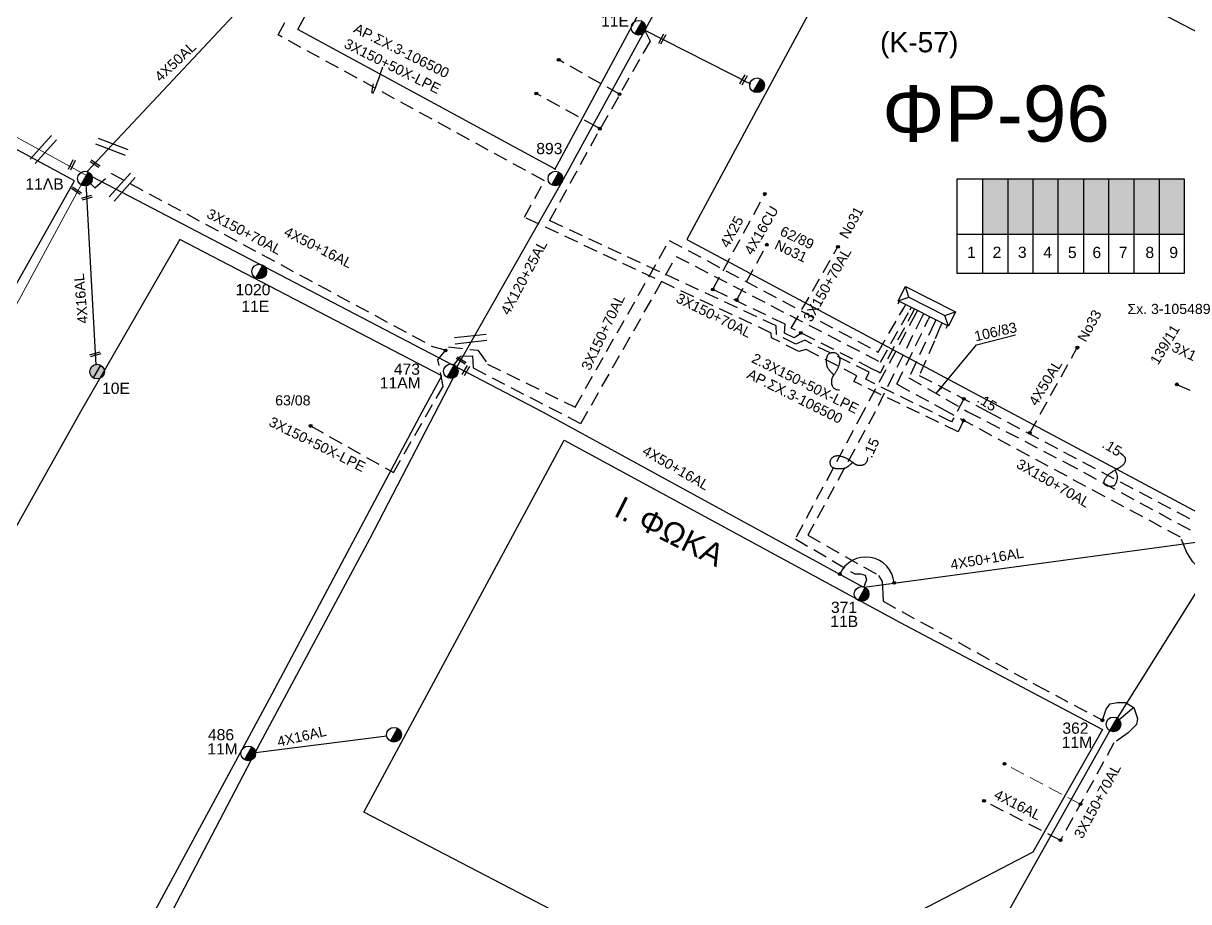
# Model space of a CAD drawing. Header units: millimetres. Extents: x 800 to 1929, y 264 to 786.
# Drawn here: x 1653.4 to 1757.4, y 481.7 to 560 of the extents above; entities that cross this region are included whole.
import ezdxf

# ---------------------------------------------------------------- set-up
doc = ezdxf.new("R2010")
doc.units = ezdxf.units.MM
doc.linetypes.add('DASHED', pattern=[19.05, 12.7, -6.35])
doc.layers.add('Άγνωστα', color=7, linetype='Continuous', lineweight=5)
for name, color, linetype in [('Γέφυρες Εναέριου Δικτύου', 7, 'Continuous'), ('Γυμνά εναέρια ΧΤ (3Φ)   4x16AL', 7, 'Continuous'), ('Γυμνά εναέρια ΧΤ (3Φ)   4x50AL', 7, 'Continuous'), ('Γυμνά εναέρια ΧΤ και ΦΟΠ (3Φ)   3x35+35+16CU', 7, 'Continuous'), ('Γυμνά εναέρια ΧΤ και ΦΟΠ (3Φ)   4x50+16AL', 7, 'Continuous'), ('Επιγραφές - Σχήματα', 7, 'Continuous'), ('Καλώδια ΧΤ   2x6AL', 7, 'DASHED'), ('Καλώδια ΧΤ   3x150+70AL', 7, 'DASHED'), ('Καλώδια ΧΤ   3x150AL+50XLPE', 7, 'DASHED'), ('Μηχανική τομή', 7, 'Continuous'), ('Στύλος Ξύλινος', 7, 'Continuous'), ('Στύλος Ξύλινος @ 1', 7, 'Continuous'), ('Στύλος ΦΜ', 7, 'Continuous'), ('Στύλος ΦΜ @ 1', 7, 'Continuous'), ('Συνδέσεις', 7, 'Continuous'), ('Συνεστραμμένα ΧΤ   3x70+54.6+25 AL', 7, 'SYN_LINE'), ('Συνεστραμμένα ΧΤ   4x120+25 AL', 7, 'SYN_LINE'), ('Τομή', 7, 'Continuous'), ('Υποσταθμός πόλεως', 7, 'Continuous'), ('Υπόβαθρο ΔΕΗ', 7, 'Continuous'), ('Υπόγεια Καλώδια Δικτύου ΧΤ   .15', 7, 'DASHED'), ('Υπόγεια καλώδια Δικτύου ΧΤ και Παρ. ΧΤ - 3X150+70 AL', 7, 'DASHED'), ('Υπόγεια καλώδια Παροχών ΧΤ   4x16AL', 7, 'DASHED'), ('Υπόγεια καλώδια Παροχών ΧΤ   4x16CU', 7, 'DASHED'), ('Υπόγεια καλώδια Παροχών ΧΤ   4x25', 7, 'DASHED'), ('Υπόγεια καλώδια Παροχών ΧΤ   4x50AL', 7, 'DASHED')]:
    doc.layers.add(name, color=color, linetype=linetype)
doc.styles.get("Standard").update_dxf_attribs({"font": 'arial.ttf'})
doc.linetypes.add('SYN_LINE', pattern='A,0.5,-0.0001,["/\\/\\/\\/",Standard,S=0.1,R=0,X=0,Y=-0.05],-0.25', length=0.7501)
doc.dimstyles.new('ISO-25', dxfattribs={"dimtxt": 2.5, "dimasz": 1, "dimexe": 1.25, "dimexo": 0.625, "dimtad": 1, "dimtxsty": 'Standard', "dimcen": 2.5, "dimadec": 0, "dimazin": 0, "dimtfac": 1, "dimtmove": 0, "dimatfit": 3, "dimfxl": 1.25, "dimarcsym": 0})

# ---------------------------------------------------------------- blocks, each defined once
blk = doc.blocks.new('*U37')
at = {"layer": 'Συνδέσεις', "linetype": 'SYN_LINE', "ltscale": 40}
blk.add_hatch(color=256, dxfattribs=at).paths.add_polyline_path([(0.5, -0.01, 1), (-0.5, -0.01, 1)])
at = {"layer": 'Συνδέσεις'}
blk.add_circle((0, -0.01), 0.5, dxfattribs=at)
blk = doc.blocks.new('ΥΠΑΡΧΩΝ ΤΣΙΜΕΝΤΕΝΙΟΣ ΣΤΥΛΟΣ')
at = {"layer": 'Στύλος ΦΜ'}
blk.add_hatch(color=256, dxfattribs=at).paths.add_polyline_path([(-1.29, -2.28, 0.574793), (2.62, 0, 0.268822), (1.3, 2.27)])
blk.add_line((-1.29, -2.28), (1.3, 2.27), dxfattribs=at)
blk.add_circle((0, 0), 2.62, dxfattribs=at)
at = {"layer": 'Στύλος ΦΜ', "flags": 4}
for tag, p in [('ΑΡΙΘΜΟΣ', (-4.68, 8.05)), ('ΤΥΠΟΣ', (-4.91, 3.03))]:
    blk.add_attdef(tag, p, '', height=4, dxfattribs=at)
blk = doc.blocks.new('ΥΠΑΡΧΩΝ ΞΥΛΙΝΟΣ ΣΤΥΛΟΣ')
at = {"layer": 'Στύλος Ξύλινος'}
h = blk.add_hatch(color=7, dxfattribs=at)
h.paths.add_polyline_path([(-2.62, 0, 0.270008), (-1.29, -2.28), (1.3, 2.27, 0.576266)])
h.paths.add_polyline_path([(-1.29, -2.28, 0.574793), (2.62, 0, 0.268822), (1.3, 2.27)])
at = {"layer": 'Στύλος Ξύλινος', "color": 7}
blk.add_line((-1.29, -2.28), (1.3, 2.27), dxfattribs=at)
blk.add_circle((0, 0), 2.62, dxfattribs=at)
at = {"layer": 'Στύλος Ξύλινος', "flags": 4}
for tag, p in [('ΑΡΙΘΜΟΣ', (-4.91, 8.6)), ('ΤΥΠΟΣ', (-4.85, 3.39))]:
    blk.add_attdef(tag, p, '', height=4, dxfattribs=at)
blk = doc.blocks.new('ΤΟΜΗ')
at = {"layer": 'Τομή', "ltscale": 40}
for p, q in [((-5.68, 0), (5.68, 0)), ((5.68, -2.33), (-5.68, -2.33))]:
    blk.add_line(p, q, dxfattribs=at)
blk = doc.blocks.new('ΜΗΧΑΝΙΚΗ ΤΟΜΗ')
at = {"layer": 'Μηχανική τομή', "ltscale": 40}
for p, q in [((-1.89, 0.78), (1.89, 0.78)), ((1.89, 0), (-1.89, 0))]:
    blk.add_line(p, q, dxfattribs=at)
blk = doc.blocks.new('ΥΠΟΣΤΑΘΜΟΣ ΠΟΛΕΩΣ 9 ΑΝΑΧΩΡΗΣΕΩΝ')
at = {"layer": 'Υποσταθμός πόλεως', "ltscale": 40}
for p, q in [((-9.63, -2.82), (-9.63, -4)), ((-7.12, -2.82), (-7.12, -4)), ((-4.84, -2.82), (-4.84, -4)), ((-2.36, -2.82), (-2.36, -4)), ((0.09, -2.82), (0.09, -4)), ((2.55, -2.82), (2.55, -4)), ((5.02, -2.82), (5.02, -4)), ((7.48, -2.82), (7.48, -4)), ((9.61, -2.82), (9.61, -4))]:
    blk.add_line(p, q, dxfattribs=at)
blk.add_lwpolyline([(-10.02, 2.82), (10.02, 2.82), (10.02, -2.82), (-10.02, -2.82)], close=True, dxfattribs=at)
for points in [[(-7.21, 0), (-10.02, 2.82)], [(-10.02, -2.82), (-7.21, 0)], [(-7.21, 0), (7.21, 0)], [(7.21, 0), (10.02, 2.82)], [(10.02, -2.82), (7.21, 0)]]:
    blk.add_lwpolyline(points, dxfattribs=at)
at = {"layer": 'Υποσταθμός πόλεως', "linetype": 'SYN_LINE', "ltscale": 40, "flags": 1}
for tag, p in [('ΜΕΤΑΣΧΗΜΑΤΙΣΜΟΣ', (10.79, 1.71)), ('ΙΣΧΥΣ', (10.77, -1.08)), ('ΑΡΙΘΜΟΣ', (10.89, -3.8))]:
    blk.add_attdef(tag, p, '', height=1.8, dxfattribs=at)

msp = doc.modelspace()

# ---------------------------------------------------------------- hatches: boundary and pattern name
at = {"linetype": 'Continuous', "ltscale": 10}
h = msp.add_hatch(color=2, dxfattribs=at)
h.dxf.hatch_style = 1
h.paths.add_polyline_path([(1741.255, 546.172), (1739.005, 546.172), (1739.005, 541.259), (1741.255, 541.259)])
h = msp.add_hatch(color=151, dxfattribs=at)
h.dxf.hatch_style = 1
h.paths.add_polyline_path([(1743.505, 546.172), (1741.255, 546.172), (1741.255, 541.259), (1743.505, 541.259)])
h = msp.add_hatch(color=27, dxfattribs=at)
h.dxf.hatch_style = 1
h.paths.add_polyline_path([(1745.755, 546.172), (1743.505, 546.172), (1743.505, 541.259), (1745.755, 541.259)])
h = msp.add_hatch(color=1, dxfattribs=at)
h.dxf.hatch_style = 1
h.paths.add_polyline_path([(1748.005, 546.172), (1745.755, 546.172), (1745.755, 541.259), (1748.005, 541.259)])
h = msp.add_hatch(color=6, dxfattribs=at)
h.dxf.hatch_style = 1
h.paths.add_polyline_path([(1750.255, 546.172), (1748.005, 546.172), (1748.005, 541.259), (1750.255, 541.259)])
h = msp.add_hatch(color=85, dxfattribs=at)
h.dxf.hatch_style = 1
h.paths.add_polyline_path([(1752.505, 546.172), (1750.255, 546.172), (1750.255, 541.259), (1752.505, 541.259)])
h = msp.add_hatch(color=173, dxfattribs=at)
h.dxf.hatch_style = 1
h.paths.add_polyline_path([(1754.755, 546.172), (1752.505, 546.172), (1752.505, 541.259), (1754.755, 541.259)])
h = msp.add_hatch(color=133, dxfattribs=at)
h.dxf.hatch_style = 1
h.paths.add_polyline_path([(1757.005, 546.172), (1754.755, 546.172), (1754.755, 541.259), (1757.005, 541.259)])

# ---------------------------------------------------------------- linework, layer by layer
at = {"layer": 'Άγνωστα', "color": 62, "ltscale": 2}
msp.add_lwpolyline([(1640.947, 556.384), (1659.268, 546.382)], dxfattribs=at)
at = {"layer": 'Άγνωστα', "color": 85}
msp.add_lwpolyline([(1642.441, 515.918), (1647.641, 525.424), (1658.613, 545.637)], dxfattribs=at)
at = {"layer": 'Άγνωστα', "color": 2, "linetype": 'DASHED', "ltscale": 0.1}
msp.add_lwpolyline([(1747.738, 490.431), (1740.957, 494.024)], dxfattribs=at)
at = {"layer": 'Γέφυρες Εναέριου Δικτύου'}
msp.add_arc((1728.597, 509.935), 2.533, 4.88322, 156.61048, dxfattribs=at)
at = {"layer": 'Γυμνά εναέρια ΧΤ (3Φ)   4x16AL', "color": 85, "ltscale": 0.1}
msp.add_lwpolyline([(1659.026, 545.79), (1659.922, 529.569)], dxfattribs=at)
at = {"layer": 'Γυμνά εναέρια ΧΤ (3Φ)   4x50AL', "color": 1, "ltscale": 0.1}
msp.add_lwpolyline([(1684.404, 573.618), (1683.917, 573.266), (1659.15, 546.824)], dxfattribs=at)
at = {"layer": 'Γυμνά εναέρια ΧΤ και ΦΟΠ (3Φ)   3x35+35+16CU', "linetype": 'Continuous', "ltscale": 80}
for points in [[(1736.755, 537.738), (1736.755, 546.172), (1757.005, 546.172), (1757.005, 537.738), (1736.755, 537.738)], [(1739.005, 546.172), (1739.005, 537.738)], [(1741.255, 546.172), (1741.255, 537.738)], [(1743.505, 546.172), (1743.505, 537.738)], [(1745.755, 537.738), (1745.755, 546.172)], [(1748.005, 546.172), (1748.005, 537.738)], [(1750.255, 546.172), (1750.255, 537.738)], [(1752.505, 546.172), (1752.505, 537.738)], [(1754.755, 546.172), (1754.755, 537.738)], [(1736.755, 541.259), (1757.005, 541.259)]]:
    msp.add_lwpolyline(points, dxfattribs=at)
at = {"layer": 'Γυμνά εναέρια ΧΤ και ΦΟΠ (3Φ)   4x50+16AL', "color": 151}
for points in [[(1659.563, 546.393), (1699.757, 525.424), (1710.05, 519.798), (1728.319, 509.822)], [(1728.451, 509.788), (1760.034, 514.068)]]:
    msp.add_lwpolyline(points, dxfattribs=at)
at = {"layer": 'Επιγραφές - Σχήματα'}
for points in [[(1725.75, 528.681), (1725.672, 528.761), (1725.608, 528.828), (1725.554, 528.883), (1725.511, 528.93), (1725.474, 528.97), (1725.443, 529.004), (1725.416, 529.036), (1725.39, 529.066), (1725.365, 529.096), (1725.339, 529.127), (1725.314, 529.159), (1725.289, 529.192), (1725.266, 529.225), (1725.243, 529.259), (1725.222, 529.294), (1725.203, 529.33), (1725.186, 529.367), (1725.171, 529.404), (1725.157, 529.443), (1725.145, 529.483), (1725.135, 529.525), (1725.126, 529.568), (1725.118, 529.613), (1725.111, 529.661), (1725.105, 529.71), (1725.1, 529.761), (1725.096, 529.813), (1725.093, 529.865), (1725.091, 529.918), (1725.09, 529.97), (1725.091, 530.02), (1725.094, 530.069), (1725.097, 530.116), (1725.103, 530.161), (1725.11, 530.203), (1725.118, 530.244), (1725.128, 530.283), (1725.139, 530.321), (1725.151, 530.358), (1725.165, 530.394), (1725.179, 530.428), (1725.196, 530.462), (1725.214, 530.494), (1725.234, 530.524), (1725.257, 530.553), (1725.281, 530.579), (1725.309, 530.603), (1725.34, 530.625), (1725.374, 530.643), (1725.41, 530.659), (1725.449, 530.672), (1725.49, 530.682), (1725.532, 530.69), (1725.575, 530.696), (1725.618, 530.699), (1725.661, 530.701), (1725.703, 530.7), (1725.745, 530.697), (1725.786, 530.692), (1725.827, 530.684), (1725.867, 530.673), (1725.905, 530.658), (1725.943, 530.639), (1725.98, 530.617), (1726.017, 530.59), (1726.051, 530.559), (1726.085, 530.525), (1726.116, 530.488), (1726.146, 530.449), (1726.172, 530.407), (1726.197, 530.364), (1726.218, 530.32), (1726.236, 530.274), (1726.251, 530.229), (1726.262, 530.182), (1726.27, 530.133), (1726.275, 530.083), (1726.277, 530.032), (1726.275, 529.979), (1726.27, 529.923), (1726.262, 529.865), (1726.252, 529.806), (1726.239, 529.746), (1726.224, 529.687), (1726.208, 529.628), (1726.191, 529.57), (1726.173, 529.516), (1726.156, 529.464), (1726.139, 529.416), (1726.122, 529.372), (1726.105, 529.329), (1726.087, 529.289), (1726.068, 529.248), (1726.048, 529.207), (1726.026, 529.165), (1726.002, 529.12), (1725.976, 529.072), (1725.948, 529.022), (1725.919, 528.971), (1725.889, 528.92), (1725.859, 528.871), (1725.83, 528.823), (1725.802, 528.778), (1725.776, 528.738), (1725.752, 528.702), (1725.731, 528.671), (1725.711, 528.644), (1725.694, 528.619), (1725.677, 528.596), (1725.662, 528.574), (1725.647, 528.553), (1725.633, 528.531), (1725.619, 528.507), (1725.606, 528.482), (1725.593, 528.455), (1725.58, 528.427), (1725.569, 528.396), (1725.559, 528.364), (1725.549, 528.329), (1725.542, 528.292), (1725.535, 528.253), (1725.53, 528.212), (1725.527, 528.169), (1725.525, 528.126), (1725.524, 528.082), (1725.525, 528.039), (1725.527, 527.996), (1725.531, 527.954), (1725.535, 527.914), (1725.542, 527.875), (1725.552, 527.837), (1725.564, 527.798), (1725.58, 527.759), (1725.601, 527.719), (1725.626, 527.676), (1725.656, 527.631), (1725.693, 527.583), (1725.738, 527.534), (1725.791, 527.488), (1725.855, 527.446), (1725.931, 527.412), (1726.021, 527.388), (1726.126, 527.377), (1726.248, 527.381)], [(1727.446, 520.906), (1727.363, 520.833), (1727.292, 520.772), (1727.234, 520.722), (1727.185, 520.681), (1727.143, 520.647), (1727.107, 520.618), (1727.074, 520.593), (1727.043, 520.569), (1727.011, 520.545), (1726.978, 520.521), (1726.945, 520.498), (1726.911, 520.475), (1726.877, 520.453), (1726.841, 520.432), (1726.805, 520.413), (1726.768, 520.396), (1726.731, 520.381), (1726.692, 520.368), (1726.653, 520.357), (1726.612, 520.347), (1726.57, 520.339), (1726.526, 520.332), (1726.481, 520.327), (1726.433, 520.323), (1726.384, 520.319), (1726.332, 520.317), (1726.28, 520.316), (1726.228, 520.316), (1726.175, 520.317), (1726.124, 520.319), (1726.073, 520.323), (1726.024, 520.328), (1725.978, 520.334), (1725.934, 520.342), (1725.891, 520.351), (1725.851, 520.362), (1725.812, 520.373), (1725.775, 520.387), (1725.739, 520.401), (1725.704, 520.416), (1725.671, 520.433), (1725.638, 520.452), (1725.607, 520.471), (1725.578, 520.493), (1725.55, 520.517), (1725.525, 520.543), (1725.503, 520.572), (1725.483, 520.604), (1725.467, 520.639), (1725.453, 520.676), (1725.442, 520.716), (1725.434, 520.757), (1725.428, 520.799), (1725.425, 520.842), (1725.424, 520.886), (1725.425, 520.929), (1725.428, 520.971), (1725.433, 521.013), (1725.441, 521.054), (1725.451, 521.094), (1725.464, 521.133), (1725.481, 521.171), (1725.502, 521.208), (1725.527, 521.243), (1725.555, 521.278), (1725.588, 521.311), (1725.624, 521.342), (1725.662, 521.372), (1725.703, 521.399), (1725.747, 521.424), (1725.791, 521.445), (1725.836, 521.464), (1725.882, 521.48), (1725.929, 521.492), (1725.977, 521.501), (1726.025, 521.506), (1726.075, 521.508), (1726.127, 521.507), (1726.18, 521.502), (1726.235, 521.495), (1726.292, 521.483), (1726.351, 521.47), (1726.41, 521.453), (1726.469, 521.435), (1726.527, 521.416), (1726.583, 521.396), (1726.637, 521.375), (1726.687, 521.355), (1726.734, 521.335), (1726.777, 521.316), (1726.819, 521.296), (1726.859, 521.276), (1726.898, 521.255), (1726.938, 521.233), (1726.979, 521.209), (1727.022, 521.183), (1727.068, 521.154), (1727.117, 521.123), (1727.166, 521.091), (1727.215, 521.058), (1727.263, 521.026), (1727.309, 520.994), (1727.353, 520.964), (1727.392, 520.936), (1727.426, 520.91), (1727.455, 520.887), (1727.482, 520.866), (1727.505, 520.847), (1727.527, 520.829), (1727.548, 520.812), (1727.569, 520.797), (1727.59, 520.781), (1727.613, 520.766), (1727.637, 520.751), (1727.663, 520.737), (1727.691, 520.723), (1727.721, 520.71), (1727.753, 520.698), (1727.787, 520.687), (1727.823, 520.677), (1727.862, 520.668), (1727.903, 520.661), (1727.945, 520.655), (1727.988, 520.651), (1728.032, 520.648), (1728.075, 520.646), (1728.118, 520.646), (1728.16, 520.647), (1728.2, 520.65), (1728.239, 520.655), (1728.278, 520.662), (1728.317, 520.672), (1728.358, 520.686), (1728.399, 520.704), (1728.443, 520.727), (1728.49, 520.755), (1728.54, 520.789), (1728.591, 520.831), (1728.64, 520.882), (1728.685, 520.943), (1728.724, 521.018), (1728.753, 521.106), (1728.77, 521.21), (1728.772, 521.332)], [(1750.796, 520.252), (1750.883, 520.069), (1750.946, 519.915), (1750.989, 519.787), (1751.013, 519.68), (1751.024, 519.591), (1751.023, 519.514), (1751.014, 519.446), (1751, 519.382), (1750.984, 519.319), (1750.966, 519.257), (1750.947, 519.195), (1750.927, 519.136), (1750.905, 519.081), (1750.883, 519.028), (1750.86, 518.981), (1750.836, 518.939), (1750.813, 518.903), (1750.788, 518.873), (1750.762, 518.848), (1750.734, 518.827), (1750.705, 518.811), (1750.672, 518.798), (1750.637, 518.788), (1750.599, 518.78), (1750.557, 518.774), (1750.511, 518.769), (1750.464, 518.767), (1750.414, 518.767), (1750.363, 518.768), (1750.313, 518.772), (1750.262, 518.778), (1750.213, 518.787), (1750.165, 518.798), (1750.119, 518.811), (1750.076, 518.827), (1750.035, 518.845), (1749.998, 518.864), (1749.964, 518.886), (1749.934, 518.91), (1749.908, 518.935), (1749.887, 518.963), (1749.87, 518.992), (1749.857, 519.023), (1749.848, 519.055), (1749.843, 519.09), (1749.843, 519.127), (1749.846, 519.166), (1749.852, 519.206), (1749.862, 519.249), (1749.876, 519.293), (1749.893, 519.339), (1749.913, 519.387), (1749.937, 519.435), (1749.964, 519.483), (1749.994, 519.532), (1750.027, 519.581), (1750.063, 519.629), (1750.103, 519.678), (1750.146, 519.726), (1750.193, 519.774), (1750.244, 519.822), (1750.298, 519.869), (1750.357, 519.917), (1750.42, 519.966), (1750.488, 520.014), (1750.559, 520.063), (1750.633, 520.111), (1750.71, 520.159), (1750.788, 520.207), (1750.867, 520.253), (1750.946, 520.3), (1751.025, 520.345), (1751.102, 520.389), (1751.177, 520.432), (1751.25, 520.474), (1751.32, 520.517), (1751.386, 520.56), (1751.448, 520.603), (1751.505, 520.647), (1751.557, 520.693), (1751.603, 520.74), (1751.643, 520.789), (1751.677, 520.839), (1751.706, 520.89), (1751.73, 520.944), (1751.748, 520.998), (1751.762, 521.054), (1751.77, 521.111), (1751.774, 521.17), (1751.768, 521.231), (1751.748, 521.296), (1751.71, 521.365), (1751.649, 521.442), (1751.561, 521.526), (1751.442, 521.618), (1751.286, 521.721)]]:
    msp.add_lwpolyline(points, dxfattribs=at)
at = {"layer": 'Επιγραφές - Σχήματα', "color": 2}
msp.add_lwpolyline([(1752.505, 499.058), (1751.191, 497.962)], dxfattribs=at)
at = {"layer": 'Επιγραφές - Σχήματα', "ltscale": 10}
msp.add_spline([(1685.488, 556.125), (1684.564, 553.883), (1684.664, 554.644)], degree=3, dxfattribs=at)
at = {"layer": 'Καλώδια ΧΤ   2x6AL', "color": 1, "linetype": 'Continuous', "ltscale": 0.1}
msp.add_lwpolyline([(1708.753, 559.484), (1718.294, 554.662)], dxfattribs=at)
at = {"layer": 'Καλώδια ΧΤ   3x150+70AL', "color": 6, "ltscale": 0.1}
msp.add_lwpolyline([(1791.81, 496.664), (1780.62, 502.284), (1763.152, 511.581), (1761.532, 510.639), (1760.583, 510.484), (1759.547, 510.609), (1758.528, 511.215), (1757.77, 512.038), (1757.228, 512.86), (1756.665, 514.246), (1749.894, 517.849), (1735.879, 525.424), (1731.355, 527.869), (1734.166, 533.636)], dxfattribs=at)
at = {"layer": 'Καλώδια ΧΤ   3x150+70AL', "color": 27, "ltscale": 0.1}
msp.add_lwpolyline([(1734.717, 533.359), (1732.433, 528.438), (1737.696, 525.424), (1746.348, 520.925), (1758.136, 514.55), (1758.397, 513.287), (1758.789, 512.678), (1759.705, 512.003), (1761.34, 511.698), (1762.233, 512.09), (1762.996, 512.917), (1763.301, 514.006), (1762.996, 515.573), (1764.982, 519.933), (1764.982, 519.933), (1769.693, 530.023), (1768.915, 530.313)], dxfattribs=at)
at = {"layer": 'Καλώδια ΧΤ   3x150+70AL', "color": 2, "ltscale": 0.1}
msp.add_lwpolyline([(1749.696, 497.914), (1750.032, 498.905), (1750.383, 499.393), (1751.008, 499.5), (1751.757, 499.5), (1752.505, 499.058), (1752.84, 498.082), (1752.733, 497.548), (1751.989, 496.793), (1750.726, 495.888), (1745.954, 487.207)], dxfattribs=at)
at = {"layer": 'Καλώδια ΧΤ   3x150AL+50XLPE', "color": 6, "ltscale": 0.1}
msp.add_lwpolyline([(1737.309, 524.651), (1736.824, 523.64), (1728.024, 527.865), (1727.528, 528.103), (1727.78, 528.628), (1723.277, 530.962), (1722.622, 530.798), (1720.181, 532.01), (1720.157, 532.436), (1698.148, 542.755), (1699.923, 546.007), (1676.168, 559.017), (1682.392, 570.337), (1683.447, 572.256, 1.3465128), (1684.259, 573.074)], format="xyb", dxfattribs=at)
at = {"layer": 'Καλώδια ΧΤ   3x150AL+50XLPE', "color": 1, "ltscale": 0.1}
msp.add_lwpolyline([(1737.336, 526.566), (1736.238, 524.522), (1728.59, 528.309), (1728.901, 528.935), (1723.145, 531.785), (1722.358, 531.434), (1720.614, 532.311), (1720.597, 533.09), (1700.391, 542.445), (1704.602, 550.119)], dxfattribs=at)
at = {"layer": 'Καλώδια ΧΤ   3x150AL+50XLPE', "color": 85, "ltscale": 0.1}
msp.add_lwpolyline([(1679.07, 524.148), (1686.464, 520.003), (1690.878, 527.669), (1690.427, 530.038), (1691.368, 531.193), (1693.992, 530.899), (1694.854, 529.666), (1702.661, 525.827), (1711.067, 540.681), (1729.7, 530.733), (1732.006, 534.722)], dxfattribs=at)
at = {"layer": 'Συνεστραμμένα ΧΤ   3x70+54.6+25 AL', "color": 2, "ltscale": 10}
for points in [[(1751.037, 498.097), (1760.782, 513.601)], [(1732.78, 465.701), (1741.008, 480.293), (1750.368, 496.972)]]:
    msp.add_lwpolyline(points, dxfattribs=at)
at = {"layer": 'Συνεστραμμένα ΧΤ   4x120+25 AL', "color": 1, "linetype": 'SYN_LINE', "ltscale": 10}
msp.add_lwpolyline([(1692.126, 529.394), (1701.435, 545.83), (1708.893, 559.413), (1720.38, 580.735), (1733.07, 604.231), (1749.139, 634.608)], dxfattribs=at)
at = {"layer": 'Συνεστραμμένα ΧΤ   4x120+25 AL', "color": 173, "linetype": 'SYN_LINE', "ltscale": 10}
for points in [[(1674.148, 495.077), (1674.567, 495.876), (1684.35, 514.09), (1691.771, 528.406)], [(1662.667, 473.259), (1663.611, 474.954), (1673.777, 494.368)]]:
    msp.add_lwpolyline(points, dxfattribs=at)
at = {"layer": 'Υπόβαθρο ΔΕΗ', "ltscale": 0.1}
for points in [[(1700.943, 547.005), (1677.914, 559.506), (1720.162, 637.997), (1743.045, 625.419), (1700.829, 546.991)], [(1730.425, 573.807), (1712.617, 540.764), (1760.445, 515.251), (1776.63, 549.637), (1730.4, 573.76)]]:
    msp.add_lwpolyline(points, dxfattribs=at)
at = {"layer": 'Υπόβαθρο ΔΕΗ'}
for points in [[(1639.805, 555.829), (1630.556, 560.825), (1611.749, 525.424), (1601.841, 506.627), (1589.303, 483.125), (1615.182, 469.225), (1623.261, 484.135), (1633.929, 502.767), (1646.383, 525.424), (1658.003, 545.999), (1640.23, 555.6)], [(1706.314, 478.005), (1683.811, 489.723), (1701.681, 522.896), (1731.664, 506.642), (1749.703, 497.102), (1743.503, 486.166), (1717.064, 472.407), (1707.247, 477.519)]]:
    msp.add_lwpolyline(points, dxfattribs=at)
msp.add_lwpolyline([(1658.555, 525.424), (1652.611, 514.866), (1645.593, 501.648), (1624.501, 464.155), (1632.678, 460.152), (1649.647, 451.162), (1660.011, 471.325), (1675.402, 499.838), (1689.022, 525.424), (1690.764, 528.62), (1667.4, 540.771)], close=True, dxfattribs=at)
at = {"layer": 'Υπόγεια Καλώδια Δικτύου ΧΤ   .15', "color": 1, "ltscale": 0.1}
for points in [[(1708.893, 559.413), (1709.345, 558.468), (1709.345, 558.468), (1704.547, 550.012)], [(1706.634, 553.729), (1701.199, 556.792)], [(1704.92, 550.62), (1704.625, 550.798), (1699.202, 553.797)], [(1735.268, 533.083), (1734.728, 531.736), (1733.349, 528.662), (1739.508, 525.424), (1759.374, 514.897), (1759.473, 514.313), (1759.712, 514.025), (1760.034, 514.068)]]:
    msp.add_lwpolyline(points, dxfattribs=at)
at = {"layer": 'Υπόγεια Καλώδια Δικτύου ΧΤ   .15', "color": 151, "ltscale": 0.1}
msp.add_lwpolyline([(1733.071, 534.187), (1728.365, 525.424), (1722.309, 514.09), (1727.619, 510.963), (1728.117, 510.963), (1728.529, 510.843), (1728.666, 510.432), (1728.405, 509.804)], dxfattribs=at)
at = {"layer": 'Υπόγεια Καλώδια Δικτύου ΧΤ   .15', "color": 2, "ltscale": 0.1}
msp.add_lwpolyline([(1733.616, 533.913), (1729.427, 525.424), (1723.427, 514.404), (1729.737, 510.83), (1730.042, 510.281), (1730.118, 509.208), (1730.133, 508.522), (1743.823, 501.038), (1749.696, 497.914)], dxfattribs=at)
at = {"layer": 'Υπόγεια καλώδια Δικτύου ΧΤ και Παρ. ΧΤ - 3X150+70 AL', "color": 85, "ltscale": 0.1}
msp.add_lwpolyline([(1659.166, 546.054), (1659.808, 545.394), (1661.303, 546.659), (1689.937, 531.244), (1691.078, 530.933)], dxfattribs=at)
at = {"layer": 'Υπόγεια καλώδια Δικτύου ΧΤ και Παρ. ΧΤ - 3X150+70 AL', "color": 133, "ltscale": 0.1}
msp.add_lwpolyline([(1732.938, 534.586), (1729.862, 528.865), (1729.692, 528.98), (1729.145, 529.255), (1729.145, 529.255), (1729.145, 529.255), (1721.947, 532.873), (1726.107, 540.124)], dxfattribs=at)
at = {"layer": 'Υπόγεια καλώδια Δικτύου ΧΤ και Παρ. ΧΤ - 3X150+70 AL', "color": 173, "ltscale": 0.1}
msp.add_lwpolyline([(1691.918, 529.66), (1692.48, 530.373), (1693.511, 530.388), (1693.511, 530.388), (1693.557, 529.327), (1703.168, 524.362), (1711.675, 539.266), (1729.896, 529.845), (1732.515, 534.466)], dxfattribs=at)
at = {"layer": 'Υπόγεια καλώδια Δικτύου ΧΤ και Παρ. ΧΤ - 3X150+70 AL', "color": 4, "ltscale": 0.1}
msp.add_lwpolyline([(1722.852, 532.418), (1722.207, 532.007), (1721.351, 532.411), (1721.398, 533.22), (1714.943, 536.318)], dxfattribs=at)
at = {"layer": 'Υπόγεια καλώδια Παροχών ΧΤ   4x16AL', "color": 173, "linetype": 'SYN_LINE', "ltscale": 10}
msp.add_lwpolyline([(1674.154, 495.033), (1685.859, 496.523)], dxfattribs=at)
at = {"layer": 'Υπόγεια καλώδια Παροχών ΧΤ   4x16AL', "color": 2, "ltscale": 0.1}
msp.add_lwpolyline([(1745.954, 487.207), (1739.137, 490.718)], dxfattribs=at)
at = {"layer": 'Υπόγεια καλώδια Παροχών ΧΤ   4x16CU', "color": 4, "ltscale": 0.1}
msp.add_lwpolyline([(1717.031, 535.316), (1717.031, 535.316), (1719.765, 540.31), (1719.765, 540.31)], dxfattribs=at)
at = {"layer": 'Υπόγεια καλώδια Παροχών ΧΤ   4x25', "color": 4, "ltscale": 0.1}
msp.add_lwpolyline([(1714.943, 536.318), (1719.588, 544.833)], dxfattribs=at)
at = {"layer": 'Υπόγεια καλώδια Παροχών ΧΤ   4x50AL', "color": 1, "ltscale": 0.1}
msp.add_lwpolyline([(1743.221, 523.542), (1747.463, 531.134)], dxfattribs=at)
at = {"layer": 'Υπόγεια καλώδια Παροχών ΧΤ   4x50AL', "color": 27, "ltscale": 0.1}
msp.add_lwpolyline([(1756.339, 527.856), (1766.524, 523.236)], dxfattribs=at)

# ---------------------------------------------------------------- block references
at = {"layer": 'Μηχανική τομή'}
for p, xscale, yscale, zscale, rotation in [((1710.35, 558.695), 0.2499999999999839, 0.2499999999999839, 0.2499999999999839, 240.489135693907), ((1717.599, 555.054), 0.2499999999999839, 0.2499999999999839, 0.2499999999999839, 240.489135693907), ((1657.67, 547.478), 0.2499999999999598, 0.2499999999999598, 0.2499999999999598, 244.2663608913793), ((1659.781, 547.443), 0.249999999999989, 0.249999999999989, 0.249999999999989, 326.1837008402109), ((1658.121, 545.048), 0.249999999999989, 0.249999999999989, 0.249999999999989, 326.1837008402109), ((1659.081, 544.599), 0.2500000000000313, 0.2500000000000313, 0.2500000000000313, 196.0761948654589), ((1659.835, 530.634), 0.2500000000000313, 0.2500000000000313, 0.2500000000000313, 196.0761948654589), ((1692.555, 530.074), 0.2499999999999762, 0.2499999999999762, 0.2499999999999762, 147.7922395578145), ((1692.833, 529.141), 0.2499999999999839, 0.2499999999999839, 0.2499999999999839, 240.489135693907)]:
    msp.add_blockref('ΜΗΧΑΝΙΚΗ ΤΟΜΗ', p, dxfattribs=dict(at, xscale=xscale, yscale=yscale, zscale=zscale, rotation=rotation))
at = {"layer": 'Στύλος Ξύλινος @ 1', "ltscale": 40}
ref = msp.add_blockref('ΥΠΑΡΧΩΝ ΞΥΛΙΝΟΣ ΣΤΥΛΟΣ', (1660.024, 528.999), dxfattribs=dict(at, xscale=0.25, yscale=0.25, zscale=0.25))
ref.add_attrib('ΤΥΠΟΣ', '10E', (1660.466, 527.011), dxfattribs={"layer": 'Στύλος Ξύλινος', "height": 1, "flags": 4})
at = {"layer": 'Στύλος ΦΜ @ 1', "ltscale": 40}
ref = msp.add_blockref('ΥΠΑΡΧΩΝ ΤΣΙΜΕΝΤΕΝΙΟΣ ΣΤΥΛΟΣ', (1708.323, 559.655), dxfattribs=dict(at, xscale=0.25, yscale=0.25, zscale=0.25))
ref.add_attrib('ΤΥΠΟΣ', '671', (1704.902, 561.522), dxfattribs={"layer": 'Στύλος ΦΜ', "height": 1, "flags": 4})
ref.add_attrib('ΑΡΙΘΜΟΣ', '11E', (1704.973, 559.759), dxfattribs={"layer": 'Στύλος ΦΜ', "height": 1, "flags": 4})
at = {"layer": 'Στύλος ΦΜ @ 1', "ltscale": 40, "xscale": 0.25, "yscale": 0.25, "zscale": 0.25}
for p in [(1718.891, 554.523), (1686.506, 496.624)]:
    msp.add_blockref('ΥΠΑΡΧΩΝ ΤΣΙΜΕΝΤΕΝΙΟΣ ΣΤΥΛΟΣ', p, dxfattribs=at)
at = {"layer": 'Στύλος ΦΜ @ 1', "ltscale": 40}
ref = msp.add_blockref('ΥΠΑΡΧΩΝ ΤΣΙΜΕΝΤΕΝΙΟΣ ΣΤΥΛΟΣ', (1700.9, 546.207), dxfattribs=dict(at, xscale=0.25, yscale=0.25, zscale=0.25))
ref.add_attrib('ΤΥΠΟΣ', '893', (1699.198, 548.383), dxfattribs={"layer": 'Στύλος ΦΜ', "height": 1, "flags": 4})
ref = msp.add_blockref('ΥΠΑΡΧΩΝ ΤΣΙΜΕΝΤΕΝΙΟΣ ΣΤΥΛΟΣ', (1658.936, 546.206), dxfattribs=dict(at, xscale=0.25, yscale=0.25, zscale=0.25))
ref.add_attrib('ΤΥΠΟΣ', '11ΛΒ', (1653.623, 545.219), dxfattribs={"layer": 'Στύλος ΦΜ', "height": 1, "flags": 4})
ref = msp.add_blockref('ΥΠΑΡΧΩΝ ΤΣΙΜΕΝΤΕΝΙΟΣ ΣΤΥΛΟΣ', (1674.492, 537.919), dxfattribs=dict(at, xscale=0.25, yscale=0.25, zscale=0.25))
ref.add_attrib('ΤΥΠΟΣ', '1020', (1672.372, 535.8), dxfattribs={"layer": 'Στύλος ΦΜ', "height": 1, "flags": 4})
ref.add_attrib('ΑΡΙΘΜΟΣ', '11E', (1672.888, 534.317), dxfattribs={"layer": 'Στύλος ΦΜ', "height": 1, "flags": 4})
ref = msp.add_blockref('ΥΠΑΡΧΩΝ ΤΣΙΜΕΝΤΕΝΙΟΣ ΣΤΥΛΟΣ', (1691.581, 529.032), dxfattribs=dict(at, xscale=0.25, yscale=0.25, zscale=0.25))
ref.add_attrib('ΤΥΠΟΣ', '473', (1686.493, 528.713), dxfattribs={"layer": 'Στύλος ΦΜ', "height": 1, "flags": 4})
ref.add_attrib('ΑΡΙΘΜΟΣ', '11AM', (1685.242, 527.5), dxfattribs={"layer": 'Στύλος ΦΜ', "height": 1, "flags": 4})
ref = msp.add_blockref('ΥΠΑΡΧΩΝ ΤΣΙΜΕΝΤΕΝΙΟΣ ΣΤΥΛΟΣ', (1728.222, 509.175), dxfattribs=dict(at, xscale=0.25, yscale=0.25, zscale=0.25))
ref.add_attrib('ΤΥΠΟΣ', '11B', (1725.427, 506.227), dxfattribs={"layer": 'Στύλος ΦΜ', "height": 1, "flags": 4})
ref.add_attrib('ΑΡΙΘΜΟΣ', '371', (1725.486, 507.484), dxfattribs={"layer": 'Στύλος ΦΜ', "height": 1, "flags": 4})
ref = msp.add_blockref('ΥΠΑΡΧΩΝ ΤΣΙΜΕΝΤΕΝΙΟΣ ΣΤΥΛΟΣ', (1750.688, 497.543), dxfattribs=dict(at, xscale=0.25, yscale=0.25, zscale=0.25))
ref.add_attrib('ΤΥΠΟΣ', '11M', (1746.071, 495.453), dxfattribs={"layer": 'Στύλος ΦΜ', "height": 1, "flags": 4})
ref.add_attrib('ΑΡΙΘΜΟΣ', '362', (1746.13, 496.71), dxfattribs={"layer": 'Στύλος ΦΜ', "height": 1, "flags": 4})
ref = msp.add_blockref('ΥΠΑΡΧΩΝ ΤΣΙΜΕΝΤΕΝΙΟΣ ΣΤΥΛΟΣ', (1673.504, 494.963), dxfattribs=dict(at, xscale=0.25, yscale=0.25, zscale=0.25))
ref.add_attrib('ΤΥΠΟΣ', '11M', (1669.851, 494.865), dxfattribs={"layer": 'Στύλος ΦΜ', "height": 1, "flags": 4})
ref.add_attrib('ΑΡΙΘΜΟΣ', '486', (1669.91, 496.122), dxfattribs={"layer": 'Στύλος ΦΜ', "height": 1, "flags": 4})
at = {"layer": 'Συνδέσεις', "xscale": 0.25, "yscale": 0.25, "zscale": 0.25}
for p in [(1701.2, 556.795), (1699.203, 553.8), (1706.62, 553.74), (1704.873, 550.651), (1719.588, 544.836), (1726.108, 540.127), (1722.791, 532.452), (1747.464, 531.137), (1747.464, 531.137), (1737.337, 526.569), (1679.071, 524.151), (1737.31, 524.654), (1743.222, 523.532), (1726.276, 510.952), (1731.124, 510.162), (1749.696, 497.914), (1740.96, 494.036), (1739.14, 490.73), (1747.741, 490.443), (1745.957, 487.218)]:
    msp.add_blockref('*U37', p, dxfattribs=at)
at = {"layer": 'Τομή'}
for p, xscale, yscale, zscale, rotation in [((1655.013, 548.984), 0.249999999999952, 0.249999999999952, 0.249999999999952, 48.05686252395802), ((1661.431, 549.307), 0.2499999999999519, 0.2499999999999519, 0.2499999999999519, 338.9760452938576), ((1662.049, 545.629), 0.249999999999952, 0.249999999999952, 0.249999999999952, 48.05686252395802), ((1693.303, 532.182), 0.2499999999999486, 0.2499999999999486, 0.2499999999999486, 6.263366902741462)]:
    msp.add_blockref('ΤΟΜΗ', p, dxfattribs=dict(at, xscale=xscale, yscale=yscale, zscale=zscale, rotation=rotation))
at = {"layer": 'Υποσταθμός πόλεως', "xscale": 0.2500000000000114, "yscale": 0.2500000000000114, "zscale": 0.2500000000000114, "rotation": 333.3142119164223}
msp.add_blockref('ΥΠΟΣΤΑΘΜΟΣ ΠΟΛΕΩΣ 9 ΑΝΑΧΩΡΗΣΕΩΝ', (1734.046, 534.816), dxfattribs=at)
at = {"layer": 'Υπόγεια καλώδια Παροχών ΧΤ   4x16CU', "xscale": 0.25, "yscale": 0.25, "zscale": 0.25}
for p in [(1719.766, 540.312), (1717.07, 535.388)]:
    msp.add_blockref('*U37', p, dxfattribs=at)
at = {"layer": 'Υπόγεια καλώδια Παροχών ΧΤ   4x25', "xscale": 0.25, "yscale": 0.25, "zscale": 0.25}
for p in [(1714.944, 536.321), (1691.107, 530.875)]:
    msp.add_blockref('*U37', p, dxfattribs=at)
at = {"layer": 'Υπόγεια καλώδια Παροχών ΧΤ   4x50AL', "xscale": 0.25, "yscale": 0.25, "zscale": 0.25}
msp.add_blockref('*U37', (1756.34, 527.859), dxfattribs=at)

# ---------------------------------------------------------------- texts
at = {"ltscale": 30, "char_height": 1, "width": 11.25729, "attachment_point": 1}
for s, insert in [('1', (1737.632, 540.134)), ('2', (1739.904, 540.134)), ('3', (1742.161, 540.134)), ('4', (1744.433, 540.134)), ('5', (1746.624, 540.12)), ('6', (1748.812, 540.12)), ('7', (1751.158, 540.12)), ('8', (1753.535, 540.12)), ('9', (1755.667, 540.12))]:
    msp.add_mtext(s, dxfattribs=dict(at, insert=insert))
at = {"layer": 'Γυμνά εναέρια ΧΤ (3Φ)   4x16AL', "color": 7, "insert": (1658.308, 533.233), "char_height": 0.9, "width": 84.18588, "attachment_point": 1, "rotation": 94.7021}
msp.add_mtext('4X16AL', dxfattribs=at)
at = {"layer": 'Γυμνά εναέρια ΧΤ (3Φ)   4x50AL', "color": 7, "insert": (1665.057, 555.432), "char_height": 0.9, "width": 84.18588, "attachment_point": 1, "rotation": 43.12494}
msp.add_mtext('4X50AL', dxfattribs=at)
at = {"layer": 'Γυμνά εναέρια ΧΤ και ΦΟΠ (3Φ)   4x50+16AL', "color": 7, "char_height": 0.9, "width": 84.18588, "attachment_point": 1}
for insert, rotation in [((1677.014, 541.966), 333.12187), ((1709.02, 522.459), 329.98427), ((1736.076, 512.216), 9.55818)]:
    msp.add_mtext('4X50+16AL', dxfattribs=dict(at, insert=insert, rotation=rotation))
at = {"layer": 'Επιγραφές - Σχήματα', "attachment_point": 1}
for s, insert, char_height, width in [('(Κ-57)', (1729.867, 559.261), 1.8, 8.06871), ('ΦΡ-96', (1730.044, 554.498), 5, 8.55915), ('Σx. 3-105489', (1751.932, 535.035), 0.9, 8.06871)]:
    msp.add_mtext(s, dxfattribs=dict(at, insert=insert, char_height=char_height, width=width))
for s, insert, char_height, width, rotation in [('\\pt0.9;No31', (1726.175, 541.189), 0.9, 3.54108, 60.92769), ('\\pt0.9;62/89', (1721.236, 542.013), 0.9, 3.54108, 334.84847), ('\\pt0.9;No31', (1720.752, 540.793), 0.9, 3.54108, 334.84847), ('\\pt0.9;No33', (1747.423, 531.993), 0.9, 3.54108, 60.92769), ('\\pt0.9;106/83', (1738.193, 532.566), 0.9, 3.54108, 12.81341), ('Ι. ΦΩΚΑ', (1706.904, 517.974), 2, 19.81161, 333.33841)]:
    msp.add_mtext(s, dxfattribs=dict(at, insert=insert, char_height=char_height, width=width, rotation=rotation))
at = {"layer": 'Καλώδια ΧΤ   3x150+70AL', "color": 7, "char_height": 0.9, "width": 84.18588, "attachment_point": 1}
for insert, rotation in [((1742.391, 521.272), 329.87462), ((1747.116, 487.712), 61.50596)]:
    msp.add_mtext('3X150+70AL', dxfattribs=dict(at, insert=insert, rotation=rotation))
at = {"layer": 'Συνεστραμμένα ΧΤ   4x120+25 AL', "color": 7, "insert": (1695.969, 534.382), "char_height": 0.9, "width": 84.18588, "attachment_point": 1, "rotation": 61.78118}
msp.add_mtext('4X120+25AL', dxfattribs=at)
at = {"layer": 'Υπόγεια Καλώδια Δικτύου ΧΤ   .15', "color": 7, "char_height": 0.9, "width": 84.18588, "attachment_point": 1}
for insert, rotation in [((1738.916, 527.099), 327.54764), ((1728.296, 521.594), 65.58113), ((1750.057, 523.066), 328.55937)]:
    msp.add_mtext('.15', dxfattribs=dict(at, insert=insert, rotation=rotation))
at = {"layer": 'Υπόγεια καλώδια Δικτύου ΧΤ και Παρ. ΧΤ - 3X150+70 AL', "color": 7, "char_height": 0.9, "attachment_point": 1}
for s, insert, width, rotation in [('ΑΡ.ΣΧ.3-106500', (1683.212, 560.09), 13.09066, 333.49268), ('3X150+50X-LPE', (1682.365, 558.729), 9.38855, 333.49268), ('3X150+70AL', (1670.129, 543.579), 84.18588, 332.19851), ('3X150+70AL', (1722.952, 533.783), 84.18588, 60.47333), ('3X150+70AL', (1703.172, 529.413), 84.18588, 64.40267), ('3X150+70AL', (1711.978, 536.041), 84.18588, 333.49268), ('2.3X150+50X-LPE', (1718.724, 530.679), 84.18588, 333.49268), ('ΑΡ.ΣΧ.3-106500', (1718.307, 529.276), 13.09066, 333.49268), ('63/08', (1675.911, 526.881), 84.18588, 0.04685), ('3X150+50X-LPE', (1675.662, 525.02), 84.18588, 333.49268)]:
    msp.add_mtext(s, dxfattribs=dict(at, insert=insert, width=width, rotation=rotation))
at = {"layer": 'Υπόγεια καλώδια Παροχών ΧΤ   4x16AL', "color": 7, "char_height": 0.9, "width": 84.18588, "attachment_point": 1}
for insert, rotation in [((1675.998, 496.418), 13.05377), ((1740.352, 491.792), 333.13446)]:
    msp.add_mtext('4X16AL', dxfattribs=dict(at, insert=insert, rotation=rotation))
at = {"layer": 'Υπόγεια καλώδια Παροχών ΧΤ   4x16CU', "color": 7, "insert": (1717.694, 539.762), "char_height": 0.9, "width": 84.18588, "attachment_point": 1, "rotation": 59.98638}
msp.add_mtext('4X16CU', dxfattribs=at)
at = {"layer": 'Υπόγεια καλώδια Παροχών ΧΤ   4x25', "color": 7, "insert": (1715.541, 540.38), "char_height": 0.9, "width": 84.18588, "attachment_point": 1, "rotation": 61.61383}
msp.add_mtext('4X25', dxfattribs=at)
at = {"layer": 'Υπόγεια καλώδια Παροχών ΧΤ   4x50AL', "color": 7, "char_height": 0.9, "width": 84.18588, "attachment_point": 1}
for s, insert, rotation in [('139/11', (1753.899, 529.989), 59.09086), ('3X150+50', (1756.177, 531.676), 334.85806), ('4X50AL', (1743.068, 526.329), 58.78117)]:
    msp.add_mtext(s, dxfattribs=dict(at, insert=insert, rotation=rotation))

# ---------------------------------------------------------------- leaders
at = {"layer": 'Επιγραφές - Σχήματα'}
msp.add_leader([(1734.872, 527.041), (1738.462, 531.37), (1741.959, 532.274)], dimstyle='ISO-25', override={"dimasz": 0.75, "dimgap": 0.625, "dimtad": 0}, dxfattribs=at)

doc.saveas('drawing.dxf')
